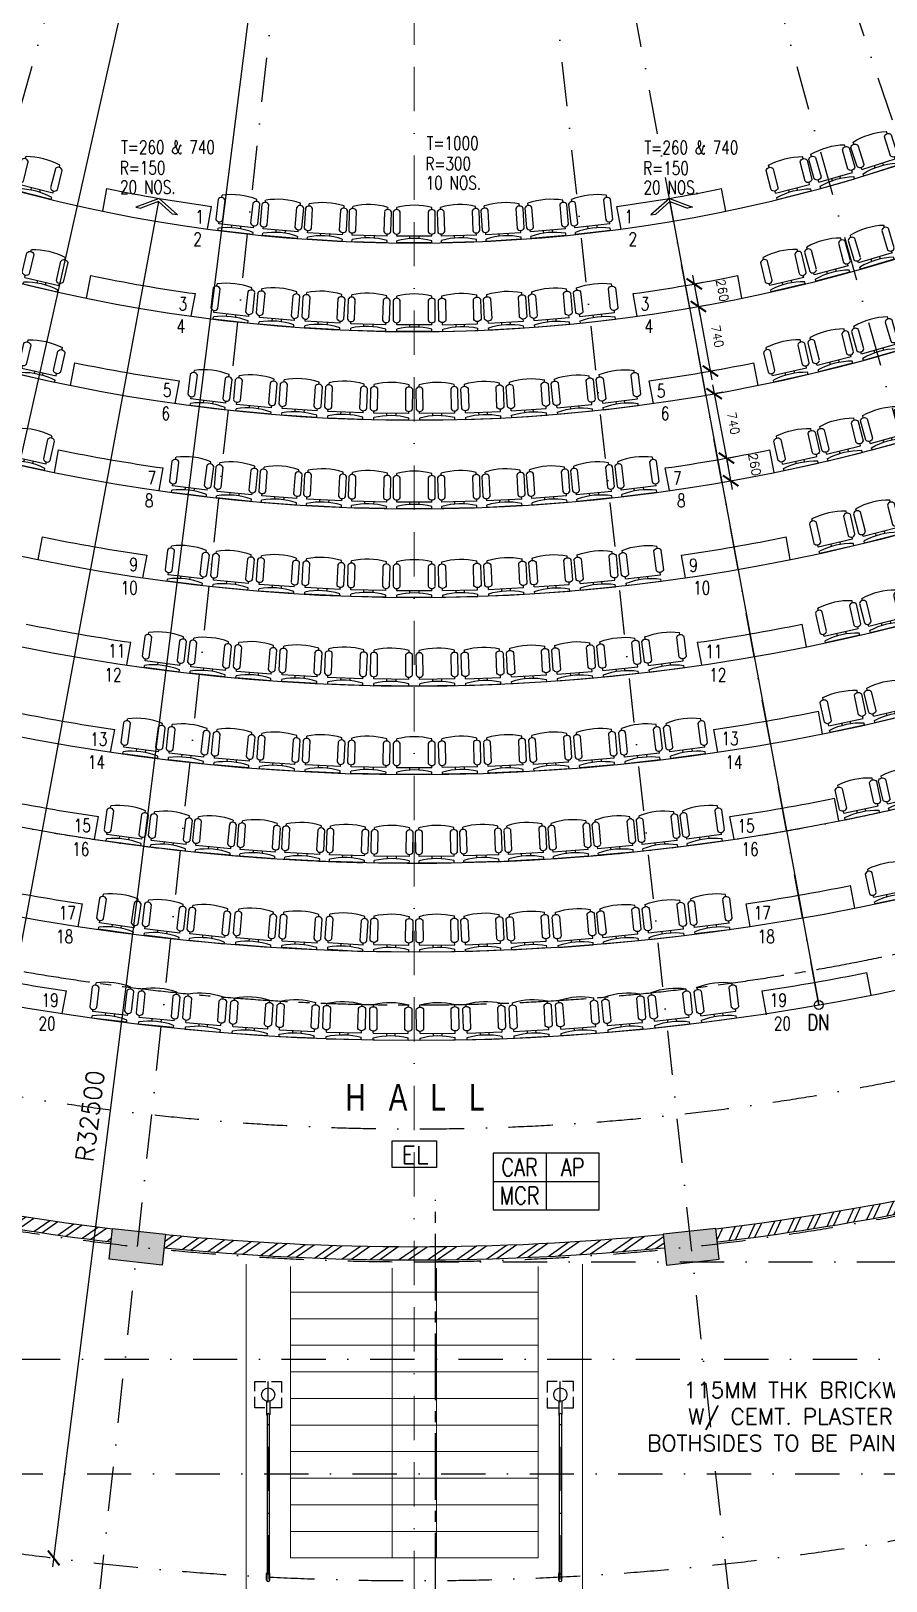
# Model space of a CAD drawing. Extents: x 2879167 to 2959690, y -882003 to -585933.
# Drawn here: x 2909901 to 2919560, y -692910 to -675413 of the extents above; entities that cross this region are included whole.
import ezdxf
from ezdxf.enums import TextEntityAlignment as Align

# ---------------------------------------------------------------- set-up
doc = ezdxf.new("R2010")
doc.units = 0
doc.header["$LTSCALE"] = 1000
doc.header["$MEASUREMENT"] = 0
doc.header["$PDMODE"] = 66
for name, pattern in [('BORDER', [1.75, 0.5, -0.25, 0.5, -0.25, 0, -0.25]), ('CENTER2', [1.125, 0.75, -0.125, 0.125, -0.125]), ('DASHDOT', [1, 0.5, -0.25, 0, -0.25]), ('HIDDEN2', [0.1875, 0.125, -0.0625])]:
    doc.linetypes.add(name, pattern=pattern)
doc.layers.get('0').update_dxf_attribs({"linetype": 'CONTINUOUS'})
doc.layers.get('DEFPOINTS').update_dxf_attribs({"linetype": 'CONTINUOUS'})
for name, color, linetype in [('-EL & K', 10, 'CONTINUOUS'), ('COL', 3, 'CONTINUOUS'), ('DIM', 5, 'CONTINUOUS'), ('Finishes', 1, 'CONTINUOUS'), ('GRID', 6, 'DASHDOT'), ('H', 6, 'CONTINUOUS'), ('seat_below_cen', 8, 'CONTINUOUS'), ('SECTIONLINE', 4, 'CONTINUOUS'), ('SPEC', 7, 'CONTINUOUS'), ('step', 7, 'CONTINUOUS'), ('TEXT', 7, 'CONTINUOUS'), ('WALL', 2, 'CONTINUOUS')]:
    doc.layers.add(name, color=color, linetype=linetype)
doc.layers.add('glass clad', color=150, linetype='CONTINUOUS', lineweight=15)
doc.styles.add('ROMANS', font='romans.shx')
doc.styles.add('ROMS', font='ROMANS.SHX', dxfattribs={"height": 300})
doc.styles.get("Standard").update_dxf_attribs({"font": 'Helv.shx'})
doc.dimstyles.get("Standard").update_dxf_attribs({"dimscale": 5, "dimtxt": 1, "dimasz": 2, "dimexe": 1, "dimexo": 1, "dimgap": 1, "dimtad": 0, "dimtih": 1, "dimtoh": 1, "dimdec": 4, "dimzin": 0, "dimdsep": 46, "dimtxsty": 'ROMANS', "dimcen": 1, "dimadec": 0, "dimazin": 0, "dimtfac": 1, "dimtdec": 4, "dimtofl": 0, "dimtmove": 0, "dimatfit": 3, "dimfxl": 0, "dimtolj": 1, "dimtzin": 0, "dimarcsym": 0})
doc.dimstyles.new('STANDARD$0', dxfattribs={"dimscale": 0, "dimtxt": 8, "dimasz": 6, "dimexe": 1, "dimexo": 1, "dimgap": 3, "dimtad": 1, "dimdec": 0, "dimlfac": -1, "dimrnd": 1, "dimzin": 0, "dimdsep": 46, "dimtxsty": 'Standard', "dimcen": 0, "dimclrd": 5, "dimclre": 250, "dimadec": 0, "dimazin": 0, "dimtfac": 1, "dimtdec": 4, "dimtofl": 0, "dimtmove": 0, "dimatfit": 3, "dimfxl": 0, "dimtolj": 1, "dimtzin": 0, "dimarcsym": 0})

# ---------------------------------------------------------------- blocks, each defined once
blk = doc.blocks.new('sbc')
at = {"layer": 'seat_below_cen'}
for p, q in [((-238, 350), (-238, 125)), ((-198, 375), (-198, 400)), ((-158, 125), (-158, 350)), ((158, 350), (158, 125)), ((198, 375), (198, 400)), ((238, 125), (238, 350)), ((-198, 75), (-198, 100)), ((198, 75), (-198, 75)), ((-198, 0), (-198, 25)), ((198, 0), (-198, 0)), ((-50, 49), (-50, 75)), ((50, 75), (50, 48)), ((198, 75), (198, 100)), ((198, 0), (198, 25))]:
    blk.add_line(p, q, dxfattribs=at)
for centre, radius, start, end in [((-198, 331), 44.5, 25.9892, 154.0108), ((0, -368), 793, 75.5714, 104.4286), ((198, 331), 44.5, 25.9892, 154.0108), ((-198, 144), 44.5, 205.9892, 334.0108), ((0, -743), 793, 75.5714, 104.4286), ((198, 144), 44.5, 205.9892, 334.0108)]:
    blk.add_arc(centre, radius, start, end, dxfattribs=at)
blk = doc.blocks.new('_ARCHTICK')
at = {"color": 0, "linetype": 'ByBlock', "const_width": 0.15}
blk.add_lwpolyline([(-0.5, -0.5), (0.5, 0.5)], dxfattribs=at)
blk = doc.blocks.new('*D121')
at = {"layer": 'DEFPOINTS', "color": 0}
for p in [(2914231, -660406), (2914231, -660406), (2913813, -662692), (2898231, -686958), (2931005, -688243)]:
    blk.add_point(p, dxfattribs=at)
at = {"layer": 'DIM'}
blk.add_arc((2914231, -660406), 2323, 238.927, 301.073, dxfattribs=at)
at = {"layer": 'DIM', "xscale": 200, "yscale": 200, "zscale": 200}
for p, rotation in [((2913032, -662396), 148.9270490380316), ((2915430, -662396), 31.07295098388144)]:
    blk.add_blockref('_ARCHTICK', p, dxfattribs=dict(at, rotation=rotation))
at = {"layer": 'DIM', "color": 7, "insert": (2914231, -662510), "char_height": 200, "attachment_point": 5, "rotation": 0, "style": 'ROMANS'}
blk.add_mtext('\\A1;62°8\'45"', dxfattribs=at)
blk = doc.blocks.new('*D122')
at = {"layer": 'DEFPOINTS', "color": 0}
for p in [(2914233, -660406), (2914233, -660406), (2913815, -662692), (2930297, -687065), (2897459, -688243)]:
    blk.add_point(p, dxfattribs=at)
at = {"layer": 'DIM'}
blk.add_arc((2914233, -660406), 2323, 238.927, 301.0727, dxfattribs=at)
at = {"layer": 'DIM', "xscale": 200, "yscale": 200, "zscale": 200}
for p, rotation in [((2913034, -662396), 148.9270495927155), ((2915432, -662396), 31.07272813242464)]:
    blk.add_blockref('_ARCHTICK', p, dxfattribs=dict(at, rotation=rotation))
at = {"layer": 'DIM', "color": 7, "insert": (2914233, -662510), "char_height": 200, "attachment_point": 5, "rotation": 359.9999, "style": 'ROMANS'}
blk.add_mtext('\\A1;62°8\'44"', dxfattribs=at)
blk = doc.blocks.new('*D81')
at = {"layer": 'DEFPOINTS', "color": 0}
for p in [(2914231, -660406), (2914231, -660406), (2910578, -693955), (2917884, -693955), (2912983, -694914)]:
    blk.add_point(p, dxfattribs=at)
at = {"layer": 'DIM'}
for p, q in [((2910567, -694054), (2910482, -694833)), ((2917895, -694054), (2917980, -694833))]:
    blk.add_line(p, q, dxfattribs=at)
blk.add_arc((2914231, -660406), 34530, 263.7854, 276.2146, dxfattribs=at)
at = {"layer": 'DIM', "xscale": 200, "yscale": 200, "zscale": 200}
for p, rotation in [((2910493, -694733), 173.7854098226173), ((2917969, -694733), 6.214590176150291)]:
    blk.add_blockref('_ARCHTICK', p, dxfattribs=dict(at, rotation=rotation))
at = {"layer": 'DIM', "color": 7, "insert": (2914231, -694717), "char_height": 200, "attachment_point": 5, "style": 'ROMANS'}
blk.add_mtext('\\A1;12°25\'45"', dxfattribs=at)
blk = doc.blocks.new('*D82')
at = {"layer": 'DEFPOINTS', "color": 0}
for p in [(2914231, -660406), (2914231, -660406), (2924967, -692226), (2917884, -693955), (2920442, -694390)]:
    blk.add_point(p, dxfattribs=at)
at = {"layer": 'DIM'}
for p, q in [((2924999, -692321), (2925307, -693235)), ((2917895, -694054), (2917982, -694849))]:
    blk.add_line(p, q, dxfattribs=at)
blk.add_arc((2914231, -660406), 34546, 276.2146, 288.6438, dxfattribs=at)
at = {"layer": 'DIM', "xscale": 200, "yscale": 200, "zscale": 200}
for p, rotation in [((2925275, -693140), 18.64377093083684), ((2917971, -694750), 186.2145905017475)]:
    blk.add_blockref('_ARCHTICK', p, dxfattribs=dict(at, rotation=rotation))
at = {"layer": 'DIM', "color": 7, "insert": (2921619, -693929), "char_height": 200, "attachment_point": 5, "rotation": 12.4292, "style": 'ROMANS'}
blk.add_mtext('\\A1;12°25\'45"', dxfattribs=at)
blk = doc.blocks.new('*D83')
at = {"layer": 'DEFPOINTS', "color": 0}
for p in [(2914231, -660406), (2914231, -660406), (2931679, -689361), (2924967, -692226), (2927605, -692243)]:
    blk.add_point(p, dxfattribs=at)
at = {"layer": 'DIM'}
for p, q in [((2931730, -689446), (2932106, -690069)), ((2924999, -692321), (2925302, -693221))]:
    blk.add_line(p, q, dxfattribs=at)
blk.add_arc((2914231, -660406), 34532, 288.6438, 301.073, dxfattribs=at)
at = {"layer": 'DIM', "xscale": 200, "yscale": 200, "zscale": 200}
for p, rotation in [((2932054, -689984), 31.07295125744006), ((2925270, -693126), 198.6437709308356)]:
    blk.add_blockref('_ARCHTICK', p, dxfattribs=dict(at, rotation=rotation))
at = {"layer": 'DIM', "color": 7, "insert": (2928655, -691540), "char_height": 200, "attachment_point": 5, "rotation": 24.8584, "style": 'ROMANS'}
blk.add_mtext('\\A1;12°25\'45"', dxfattribs=at)
blk = doc.blocks.new('*D84')
at = {"layer": 'DEFPOINTS', "color": 0}
for p in [(2914231, -660406), (2914231, -660406), (2903496, -692226), (2905581, -693852), (2910578, -693955)]:
    blk.add_point(p, dxfattribs=at)
at = {"layer": 'DIM'}
for p, q in [((2903464, -692321), (2903155, -693235)), ((2910567, -694054), (2910481, -694849))]:
    blk.add_line(p, q, dxfattribs=at)
blk.add_arc((2914231, -660406), 34546, 251.3562, 263.7854, dxfattribs=at)
at = {"layer": 'DIM', "xscale": 200, "yscale": 200, "zscale": 200}
for p, rotation in [((2903187, -693140), 161.3562291409188), ((2910491, -694750), 353.7854095700074)]:
    blk.add_blockref('_ARCHTICK', p, dxfattribs=dict(at, rotation=rotation))
at = {"layer": 'DIM', "color": 7, "insert": (2906843, -693929), "char_height": 200, "attachment_point": 5, "rotation": 347.5708, "style": 'ROMANS'}
blk.add_mtext('\\A1;12°25\'45"', dxfattribs=at)
blk = doc.blocks.new('*D85')
at = {"layer": 'DEFPOINTS', "color": 0}
for p in [(2914231, -660406), (2914231, -660406), (2896783, -689361), (2898592, -691194), (2903496, -692226)]:
    blk.add_point(p, dxfattribs=at)
at = {"layer": 'DIM'}
for p, q in [((2896732, -689446), (2896356, -690069)), ((2903464, -692321), (2903160, -693221))]:
    blk.add_line(p, q, dxfattribs=at)
blk.add_arc((2914231, -660406), 34532, 238.927, 251.3562, dxfattribs=at)
at = {"layer": 'DIM', "xscale": 200, "yscale": 200, "zscale": 200}
for p, rotation in [((2896408, -689984), 148.927048814315), ((2903192, -693126), 341.3562291409187)]:
    blk.add_blockref('_ARCHTICK', p, dxfattribs=dict(at, rotation=rotation))
at = {"layer": 'DIM', "color": 7, "insert": (2899807, -691540), "char_height": 200, "attachment_point": 5, "rotation": 335.1416, "style": 'ROMANS'}
blk.add_mtext('\\A1;12°25\'45"', dxfattribs=at)
blk = doc.blocks.new('*D123')
at = {"layer": 'DEFPOINTS', "color": 0}
for p in [(2914231, -660406), (2914231, -660406), (2925948, -692653), (2927659, -692634), (2925388, -693475)]:
    blk.add_point(p, dxfattribs=at)
at = {"layer": 'DIM'}
blk.add_arc((2914231, -660406), 34310, 288.6438, 292.6199, dxfattribs=at)
at = {"layer": 'DIM', "xscale": 200, "yscale": 200, "zscale": 200}
for p, rotation in [((2927427, -692077), 22.61986495981887), ((2925199, -692916), 198.643770618976)]:
    blk.add_blockref('_ARCHTICK', p, dxfattribs=dict(at, rotation=rotation))
at = {"layer": 'DIM', "color": 7, "insert": (2926243, -692311), "char_height": 200, "attachment_point": 5, "rotation": 20.6318, "style": 'ROMANS'}
blk.add_mtext('\\A1;3°58\'34"', dxfattribs=at)
blk = doc.blocks.new('*D124')
at = {"layer": 'DEFPOINTS', "color": 0}
for p in [(2914231, -660406), (2914231, -660406), (2901771, -692374), (2900803, -692634), (2903074, -693475)]:
    blk.add_point(p, dxfattribs=at)
at = {"layer": 'DIM'}
blk.add_arc((2914231, -660406), 34310, 247.3801, 251.3562, dxfattribs=at)
at = {"layer": 'DIM', "xscale": 200, "yscale": 200, "zscale": 200}
for p, rotation in [((2901035, -692077), 157.3801448760723), ((2903263, -692916), 341.3562392169153)]:
    blk.add_blockref('_ARCHTICK', p, dxfattribs=dict(at, rotation=rotation))
at = {"layer": 'DIM', "color": 7, "insert": (2902219, -692311), "char_height": 200, "attachment_point": 5, "rotation": 339.3682, "style": 'ROMANS'}
blk.add_mtext('\\A1;3°58\'34"', dxfattribs=at)
blk = doc.blocks.new('*D125')
at = {"layer": 'DEFPOINTS', "color": 0}
for p in [(2914231, -660406), (2914231, -660406), (2903828, -693101), (2903070, -693487), (2904805, -694023)]:
    blk.add_point(p, dxfattribs=at)
at = {"layer": 'DIM'}
blk.add_arc((2914231, -660406), 34310, 251.3562, 254.3361, dxfattribs=at)
at = {"layer": 'DIM', "xscale": 200, "yscale": 200, "zscale": 200}
for p, rotation in [((2903263, -692916), 161.3562293810233), ((2904968, -693442), 344.3361454312285)]:
    blk.add_blockref('_ARCHTICK', p, dxfattribs=dict(at, rotation=rotation))
at = {"layer": 'DIM', "color": 7, "insert": (2904176, -692981), "char_height": 200, "attachment_point": 5, "rotation": 342.8462, "style": 'ROMANS'}
blk.add_mtext('\\A1;2°58\'48"', dxfattribs=at)
blk = doc.blocks.new('*D126')
at = {"layer": 'DEFPOINTS', "color": 0}
for p in [(2914231, -660406), (2914231, -660406), (2924066, -693276), (2925392, -693487), (2923657, -694023)]:
    blk.add_point(p, dxfattribs=at)
at = {"layer": 'DIM'}
blk.add_arc((2914231, -660406), 34310, 285.6639, 288.6438, dxfattribs=at)
at = {"layer": 'DIM', "xscale": 200, "yscale": 200, "zscale": 200}
for p, rotation in [((2925199, -692916), 18.6437742158878), ((2923494, -693442), 195.6638581656818)]:
    blk.add_blockref('_ARCHTICK', p, dxfattribs=dict(at, rotation=rotation))
at = {"layer": 'DIM', "color": 7, "insert": (2924286, -692981), "char_height": 200, "attachment_point": 5, "rotation": 17.1538, "style": 'ROMANS'}
blk.add_mtext('\\A1;2°58\'48"', dxfattribs=at)
blk = doc.blocks.new('*D127')
at = {"layer": 'DEFPOINTS', "color": 0}
for p in [(2914231, -660406), (2910158, -692650)]:
    blk.add_point(p, dxfattribs=at)
at = {"layer": 'DIM', "color": 0}
blk.add_line((2914244, -660307), (2910145, -692749), dxfattribs=at)
at = {"layer": 'DIM', "color": 0, "xscale": 150, "yscale": 150, "zscale": 150, "rotation": 262.7998293711706}
blk.add_blockref('_ARCHTICK', (2910158, -692650), dxfattribs=at)
at = {"layer": 'DIM', "color": 7, "insert": (2910568, -687661), "char_height": 200, "attachment_point": 5, "rotation": 82.7998, "style": 'ROMANS'}
blk.add_mtext('\\A1;R32500', dxfattribs=at)
blk = doc.blocks.new('*D131')
at = {"layer": 'DEFPOINTS', "color": 0, "ltscale": 0.1}
for p in [(2914231, -660406), (2907904, -688605)]:
    blk.add_point(p, dxfattribs=at)
at = {"layer": 'DIM', "ltscale": 0.1}
blk.add_line((2914253, -660309), (2907882, -688703), dxfattribs=at)
at = {"layer": 'DIM', "ltscale": 0.1, "xscale": 200, "yscale": 200, "zscale": 200, "rotation": 257.3540251472509}
blk.add_blockref('_ARCHTICK', (2907904, -688605), dxfattribs=at)
at = {"layer": 'DIM', "color": 7, "ltscale": 0.1, "insert": (2907876, -687240), "char_height": 200, "attachment_point": 5, "rotation": 77.354, "style": 'ROMANS'}
blk.add_mtext('\\A1;R28900', dxfattribs=at)
blk = doc.blocks.new('*D183')
at = {"layer": 'DEFPOINTS', "color": 0}
for p in [(2917296, -678286), (2917441, -678523), (2917343, -678541)]:
    blk.add_point(p, dxfattribs=at)
at = {"layer": 'DIM', "color": 0}
for p, q in [((2917376, -678169), (2917459, -678622)), ((2917394, -678268), (2917492, -678249)), ((2917441, -678523), (2917540, -678505))]:
    blk.add_line(p, q, dxfattribs=at)
at = {"layer": 'DIM', "color": 0, "xscale": 150, "yscale": 150, "zscale": 150}
for p, rotation in [((2917394, -678268), 100.4999999998359), ((2917441, -678523), 280.4999999998359)]:
    blk.add_blockref('_ARCHTICK', p, dxfattribs=dict(at, rotation=rotation))
at = {"layer": 'DIM', "color": 7, "insert": (2917713, -678341), "char_height": 100, "attachment_point": 5, "rotation": 280.5, "style": 'ROMANS'}
blk.add_mtext('\\A1;260', dxfattribs=at)
blk = doc.blocks.new('*D184')
at = {"layer": 'DEFPOINTS', "color": 0}
for p in [(2917343, -678541), (2917478, -679269), (2917576, -679251)]:
    blk.add_point(p, dxfattribs=at)
at = {"layer": 'DIM', "color": 0}
for p, q in [((2917423, -678425), (2917594, -679349)), ((2917441, -678523), (2917540, -678505)), ((2917576, -679251), (2917674, -679233))]:
    blk.add_line(p, q, dxfattribs=at)
at = {"layer": 'DIM', "color": 0, "xscale": 150, "yscale": 150, "zscale": 150}
for p, rotation in [((2917441, -678523), 100.490667142346), ((2917576, -679251), 280.4906671423461)]:
    blk.add_blockref('_ARCHTICK', p, dxfattribs=dict(at, rotation=rotation))
at = {"layer": 'DIM', "color": 7, "insert": (2917656, -678860), "char_height": 100, "attachment_point": 5, "rotation": 280.4907, "style": 'ROMANS'}
blk.add_mtext('\\A1;740', dxfattribs=at)
blk = doc.blocks.new('*D185')
at = {"layer": 'DEFPOINTS', "color": 0}
for p in [(2917521, -679526), (2917660, -680252), (2917758, -680234)]:
    blk.add_point(p, dxfattribs=at)
at = {"layer": 'DIM', "color": 0}
for p, q in [((2917601, -679409), (2917777, -680332)), ((2917619, -679507), (2917718, -679488)), ((2917758, -680234), (2917856, -680215))]:
    blk.add_line(p, q, dxfattribs=at)
at = {"layer": 'DIM', "color": 0, "xscale": 150, "yscale": 150, "zscale": 150}
for p, rotation in [((2917619, -679507), 100.8119811411636), ((2917758, -680234), 280.8119811411636)]:
    blk.add_blockref('_ARCHTICK', p, dxfattribs=dict(at, rotation=rotation))
at = {"layer": 'DIM', "color": 7, "insert": (2917836, -679842), "char_height": 100, "attachment_point": 5, "rotation": 280.812, "style": 'ROMANS'}
blk.add_mtext('\\A1;740', dxfattribs=at)
blk = doc.blocks.new('*D186')
at = {"layer": 'DEFPOINTS', "color": 0}
for p in [(2917660, -680252), (2917707, -680508), (2917806, -680490)]:
    blk.add_point(p, dxfattribs=at)
at = {"layer": 'DIM', "color": 0}
for p, q in [((2917740, -680136), (2917824, -680588)), ((2917758, -680234), (2917857, -680216)), ((2917806, -680490), (2917904, -680472))]:
    blk.add_line(p, q, dxfattribs=at)
at = {"layer": 'DIM', "color": 0, "xscale": 150, "yscale": 150, "zscale": 150}
for p, rotation in [((2917758, -680234), 100.4999999999443), ((2917806, -680490), 280.4999999999443)]:
    blk.add_blockref('_ARCHTICK', p, dxfattribs=dict(at, rotation=rotation))
at = {"layer": 'DIM', "color": 7, "insert": (2918077, -680307), "char_height": 100, "attachment_point": 5, "rotation": 280.5, "style": 'ROMANS'}
blk.add_mtext('\\A1;260', dxfattribs=at)

msp = doc.modelspace()

# ---------------------------------------------------------------- hatches: boundary and pattern name
at = {"layer": 'H', "ltscale": 0.1}
h = msp.add_hatch(dxfattribs=at)
h.set_pattern_fill('ANSI32', color=256, scale=500, angle=170, style=0)
h.paths.add_polyline_path([(2905331.3, -687723.3), (2905283.4, -687865.4, 0.0097564), (2906361.5, -688193.6), (2906356.1, -688212.9, 0.0006487), (2906428.3, -688233.2), (2906474.2, -688069.5, -0.0103922)])
h.paths.add_polyline_path([(2904592.8, -687471.5, -0.0012179), (2904461, -687424.2), (2904404.2, -687563.2, 0.0017341), (2904592.8, -687630.7)])
h.paths.add_polyline_path([(2904592.8, -687471.5), (2904592.8, -687630.7, 0.0011203), (2904714.9, -687673.6), (2904762.8, -687531.5, -0.001569)])
h.paths.add_polyline_path([(2906106.7, -689103.5), (2906178.6, -689123.7), (2906428.3, -688233.2, -0.0006487), (2906356.1, -688212.9)])
h.paths.add_polyline_path([(2906474.2, -688069.5), (2906428.3, -688233.2, 0.0006488), (2906500.5, -688253.3), (2906505.9, -688234.1, 0.0380023), (2910806.7, -689082.7), (2910822.9, -688933.6, -0.0386389)])
h.paths.add_polyline_path([(2906500.5, -688253.3, -0.0006488), (2906428.3, -688233.2), (2906178.6, -689123.7), (2906251.1, -689144)])
h.paths.add_polyline_path([(2905868.1, -690231), (2905796.2, -690210.8), (2905741.3, -690406.5), (2905818.9, -690406.5)])
h.paths.add_polyline_path([(2905940.6, -690251.3), (2905868.1, -690231), (2905818.9, -690406.5), (2905897.1, -690406.5)])
h.paths.add_polyline_path([(2905897.1, -690406.5), (2905818.9, -690406.5), (2905762.4, -690608), (2905834.8, -690628.3)])
h.paths.add_polyline_path([(2905690.4, -690587.8), (2905762.4, -690608), (2905818.9, -690406.5), (2905741.3, -690406.5)])
h.paths.add_polyline_path([(2905681.4, -690896.9), (2905609.3, -690876.7), (2905431.4, -691510.5), (2905503.6, -691530.8)])
h.paths.add_polyline_path([(2905753.7, -690917.2), (2905681.4, -690896.9), (2905503.6, -691530.8), (2905575.8, -691551.2)])
h = msp.add_hatch(dxfattribs=at)
h.set_pattern_fill('ANSI32', color=256, scale=500, angle=200, style=0)
h.paths.add_polyline_path([(2917639.2, -688933.6), (2917655.5, -689082.7, 0.0380022), (2921956.2, -688234.1), (2921961.6, -688253.3, 0.0006488), (2922033.9, -688233.2), (2921988, -688069.5, -0.0386388)])
h.paths.add_polyline_path([(2921988, -688069.5), (2922033.9, -688233.2, 0.0006487), (2922106.1, -688212.9), (2922100.7, -688193.6, 0.0097564), (2923178.8, -687865.4), (2923130.8, -687723.3, -0.0103922)])
h.paths.add_polyline_path([(2922106.1, -688212.9, -0.0006487), (2922033.9, -688233.2), (2922283.6, -689123.7), (2922355.5, -689103.5)])
h.paths.add_polyline_path([(2922211.1, -689144), (2922283.6, -689123.7), (2922033.9, -688233.2, -0.0006488), (2921961.6, -688253.3)])
h.paths.add_polyline_path([(2922780.8, -690896.9), (2922708.4, -690917.2), (2922886.4, -691551.2), (2922958.6, -691530.8)])
h.paths.add_polyline_path([(2922958.6, -691530.8), (2923030.7, -691510.5), (2922852.9, -690876.7), (2922780.8, -690896.9)])
h.paths.add_polyline_path([(2922594.1, -690231), (2922521.6, -690251.3), (2922565.1, -690406.5), (2922643.3, -690406.5)])
h.paths.add_polyline_path([(2922699.8, -690608), (2922771.8, -690587.8), (2922720.9, -690406.5), (2922643.3, -690406.5)])
h.paths.add_polyline_path([(2922666, -690210.8), (2922594.1, -690231), (2922643.3, -690406.5), (2922720.9, -690406.5)])
h.paths.add_polyline_path([(2922643.3, -690406.5), (2922565.1, -690406.5), (2922627.4, -690628.3), (2922699.8, -690608)])
h = msp.add_hatch(dxfattribs=at)
h.set_pattern_fill('AR-CONC', color=256, scale=35, style=0)
h.set_pattern_definition([(50, (488140.78, 188080.5), (251.041064, -21.963247), [26.25, -288.75]), (355, (488140.78, 188080.5), (-48.562967, 263.267247), [21, -231]), (100.4514, (488161.7, 188078.66), (202.478284, 241.30384), [22.309067, -245.39974]), (46.1842, (488140.78, 188150.5), (373.534367, -57.931655), [39.375, -433.125]), (96.6356, (488171.9, 188145.66), (327.131947, 340.941255), [33.4636, -368.09955]), (351.1842, (488140.78, 188150.5), (327.13168, 340.94151), [31.5, -346.5]), (21, (488175.78, 188133), (208.917468, -140.916612), [26.25, -288.75]), (326, (488175.78, 188133), (85.160366, 253.802516), [21, -231]), (71.4514, (488193.19, 188121.25), (294.07792, 112.885674), [22.309067, -245.39974]), (37.5, (488140.78, 188080.49), (4.2559494, 116.5128488), [0, -228.2, 0, -234.5, 0, -231.875]), (7.5, (488140.78, 188080.49), (92.074338, 138.044099), [0, -133.7, 0, -222.95, 0, -88.375]), (327.5, (488062.73, 188080.49), (186.8378527, -7.894205), [0, -87.5, 0, -273, 0, -362.25]), (317.5, (488027.73, 188080.5), (204.115159, 35.036744), [0, -113.75, 0, -181.3, 0, -257.25])])
h.paths.add_polyline_path([(2917042.4, -688995.1), (2917080.3, -689343.1), (2917676.8, -689278.1), (2917638.9, -688930.2)])
h.paths.add_polyline_path([(2911381.9, -689343.1), (2911419.8, -688995.1), (2910823.3, -688930.2), (2910785.4, -689278.1)])
h = msp.add_hatch(dxfattribs=at)
h.set_pattern_fill('ANSI32', color=256, scale=500, angle=170, style=0)
h.paths.add_polyline_path([(2914231.1, -689286.5), (2914231.1, -689136.5, -0.0245106), (2911419.4, -688998.6), (2911403.2, -689147.7, 0.0245242)])
h.paths.add_polyline_path([(2914231.1, -689136.5), (2914231.1, -689286.5, 0.0245242), (2917059, -689147.7), (2917042.8, -688998.6, -0.0245106)])

# ---------------------------------------------------------------- linework, layer by layer
at = {"layer": '-EL & K', "color": 10}
msp.add_lwpolyline([(2913981.1, -687943), (2914481.1, -687943), (2914481.1, -688243), (2913981.1, -688243)], close=True, dxfattribs=at)
at = {"color": 1}
for p, q in [((2912563.6, -690879.4), (2912563.6, -691031.5)), ((2912598.6, -690879.4), (2912598.6, -691031.5)), ((2915863.6, -690879.4), (2915863.6, -691031.5)), ((2915898.6, -690879.4), (2915898.6, -691031.5)), ((2912568.6, -691031.5), (2912568.6, -692824.6)), ((2912593.6, -691031.5), (2912593.6, -692824.6)), ((2915868.6, -691031.5), (2915868.6, -692824.6)), ((2915893.6, -691031.5), (2915893.6, -692824.6)), ((2912563.6, -692899.6), (2912563.6, -692824.6)), ((2912598.6, -692899.6), (2912598.6, -692824.6)), ((2915863.6, -692899.6), (2915863.6, -692824.6)), ((2915898.6, -692899.6), (2915898.6, -692824.6))]:
    msp.add_line(p, q, dxfattribs=at)
at = {"ltscale": 2}
for radius, start, end in [(17400, 239.21495, 300.78505), (18400, 239.16059, 300.68371), (19400, 239.14855, 300.85145), (17140, 258.31361, 262.32622), (17140, 277.67378, 281.68639), (20400, 239.1377, 300.8623), (18140, 258.37902, 262.1703), (18140, 277.8297, 281.62098), (21400, 239.12785, 300.87215), (19140, 258.4376, 262.03069), (19140, 277.96931, 281.5624), (22400, 239.11889, 300.88111), (20140, 258.49035, 261.90496), (20140, 278.09504, 281.50965), (23400, 239.11069, 300.88931), (21140, 258.53812, 261.79114), (21140, 278.20886, 281.46188), (24400, 239.29073, 300.70927), (25400, 239.09623, 300.88931), (22140, 258.58157, 261.6876), (22140, 278.3124, 281.41843), (26400, 239.08982, 300.88931), (23140, 258.62126, 261.59302), (23140, 278.40698, 281.37874), (24140, 258.65767, 261.50628), (24140, 278.49372, 281.34233), (25140, 258.69117, 261.42645), (25140, 278.57355, 281.30883), (26140, 258.72212, 261.35272), (26140, 278.64728, 281.27788)]:
    msp.add_arc((2914231.1, -660406.5), radius, start, end, dxfattribs=at)
at = {"color": 1}
for centre, radius, start, end in [((2912581.1, -691031.5), 17.5, 180, 224.41534), ((2912581.1, -691031.5), 12.5, 0, 180), ((2912581.1, -691031.5), 17.5, 315.58466, 0), ((2915881.1, -691031.5), 17.5, 180, 224.41534), ((2915881.1, -691031.5), 12.5, 0, 180), ((2915881.1, -691031.5), 17.5, 315.58466, 0), ((2912581.1, -692824.6), 17.5, 135.58466, 180), ((2912581.1, -692824.6), 12.5, 180, 0), ((2912581.1, -692824.6), 17.5, 0, 44.41534), ((2915881.1, -692824.6), 17.5, 135.58466, 180), ((2915881.1, -692824.6), 12.5, 180, 0), ((2915881.1, -692824.6), 17.5, 0, 44.41534), ((2912581.1, -692899.6), 17.5, 180, 0), ((2915881.1, -692899.6), 17.5, 180, 0)]:
    msp.add_arc(centre, radius, start, end, dxfattribs=at)
at = {"layer": 'COL', "color": 3, "ltscale": 2}
for points in [[(2910785.4, -689278.1), (2910823.3, -688930.2), (2911419.8, -688995.1), (2911381.9, -689343.1)], [(2917676.8, -689278.1), (2917638.9, -688930.2), (2917042.4, -688995.1), (2917080.3, -689343.1)]]:
    msp.add_lwpolyline(points, close=True, dxfattribs=at)
at = {"layer": 'COL', "color": 8, "linetype": 'HIDDEN2'}
for points in [[(2912431.1, -690656.5), (2912731.1, -690656.5), (2912731.1, -690956.5), (2912431.1, -690956.5)], [(2916031.1, -690656.5), (2915731.1, -690656.5), (2915731.1, -690956.5), (2916031.1, -690956.5)]]:
    msp.add_lwpolyline(points, close=True, dxfattribs=at)
at = {"layer": 'COL', "color": 2, "ltscale": 0.1}
for centre in [(2912581.1, -690806.5), (2915881.1, -690806.5)]:
    msp.add_circle(centre, 75, dxfattribs=at)
at = {"layer": 'Finishes'}
for p, q in [((2915721.1, -688079.1), (2915721.1, -688719.1)), ((2915121, -688399.5), (2916321.3, -688399.5))]:
    msp.add_line(p, q, dxfattribs=at)
msp.add_lwpolyline([(2915121, -688719.1), (2916321.3, -688719.1), (2916321.3, -688079.1), (2915121, -688079.1)], close=True, dxfattribs=at)
at = {"layer": 'glass clad', "color": 8}
for p, q in [((2912331.1, -693456.5), (2912331.1, -689334.5)), ((2912831.1, -692649.6), (2912831.1, -689358.6)), ((2913981.1, -692649.6), (2913981.1, -689380.4)), ((2914481.1, -692649.6), (2914481.1, -689380.4)), ((2915631.1, -692649.6), (2915631.1, -689358.6)), ((2916131.1, -693456.5), (2916131.1, -689334.5)), ((2915631.1, -689649.6), (2912831.1, -689649.6)), ((2915631.1, -689949.6), (2912831.1, -689949.6)), ((2915631.1, -690249.6), (2912831.1, -690249.6)), ((2915631.1, -690549.6), (2912831.1, -690549.6)), ((2915631.1, -690849.6), (2912831.1, -690849.6)), ((2915631.1, -691149.6), (2912831.1, -691149.6)), ((2915631.1, -691449.6), (2912831.1, -691449.6)), ((2915631.1, -691749.6), (2912831.1, -691749.6)), ((2915631.1, -692049.6), (2912831.1, -692049.6)), ((2915631.1, -692349.6), (2912831.1, -692349.6)), ((2915631.1, -692649.6), (2912831.1, -692649.6))]:
    msp.add_line(p, q, dxfattribs=at)
at = {"layer": 'GRID', "color": 5}
msp.add_line((2918800.9, -686408), (2913900.6, -659968.4), dxfattribs=at)
at = {"layer": 'GRID'}
for p, q in [((2914231.1, -660406.5), (2904804.8, -694022.9)), ((2910453.1, -695101.4), (2914231.1, -660406.5)), ((2925388, -693475.1), (2914231.1, -660406.5)), ((2914231.1, -660406.5), (2923660.9, -694035.5)), ((2918014.5, -695151.1), (2914236.5, -660456.2)), ((2914231.1, -689306.5), (2938704.7, -689306.5)), ((2901731.1, -690406.5), (2938704.7, -690406.5)), ((2912581.1, -698894.7), (2912581.1, -690656.5)), ((2915881.1, -698894.7), (2915881.1, -690656.5)), ((2905534.3, -691699.5), (2938704.7, -691699.5))]:
    msp.add_line(p, q, dxfattribs=at)
at = {"layer": 'GRID', "color": 42, "linetype": 'BORDER', "lineweight": 9}
msp.add_line((2914231.1, -700820.7), (2914231.1, -660406.5), dxfattribs=at)
at = {"layer": 'GRID'}
for radius, start, end in [(24400, 234.58389, 305.65132), (27400, 234.58389, 305.04123), (28900, 234.80971, 305.04123), (32500, 235.39893, 305.04123)]:
    msp.add_arc((2914231.1, -660406.5), radius, start, end, dxfattribs=at)
at = {"layer": 'SECTIONLINE', "color": 4, "linetype": 'CENTER2'}
msp.add_line((2914471.1, -695367.4), (2914471.1, -688608.5), dxfattribs=at)
at = {"layer": 'SECTIONLINE', "color": 5, "linetype": 'CENTER2'}
msp.add_arc((2914231.1, -660406.5), 26001, 240.40108, 305.04123, dxfattribs=at)
at = {"layer": 'step'}
for p, q in [((2910711.9, -677446.9), (2910759.3, -677191.2)), ((2917750.3, -677446.9), (2917702.9, -677191.2)), ((2911894.9, -677648.9), (2911942.3, -677393)), ((2916567.3, -677648.9), (2916519.8, -677393)), ((2910529.6, -678430.3), (2910577, -678174.6)), ((2917932.5, -678430.3), (2917885.1, -678174.6)), ((2911712.5, -678633.3), (2911759.9, -678377.4)), ((2916749.7, -678633.3), (2916702.3, -678377.4)), ((2910347.4, -679413.8), (2910394.8, -679158.1)), ((2918114.8, -679413.8), (2918067.4, -679158.1)), ((2911530, -679617.5), (2911577.5, -679361.6)), ((2916932.1, -679617.5), (2916884.7, -679361.6)), ((2910165.1, -680397.2), (2910212.5, -680141.5)), ((2918297.1, -680397.2), (2918249.7, -680141.5)), ((2911347.6, -680601.7), (2911395.1, -680345.8)), ((2917114.5, -680601.7), (2917067.1, -680345.8)), ((2909982.8, -681380.6), (2910030.2, -681124.9)), ((2918479.3, -681380.6), (2918431.9, -681124.9)), ((2911165.3, -681585.7), (2911212.7, -681329.9)), ((2917296.9, -681585.7), (2917249.5, -681329.9)), ((2918661.6, -682363.9), (2918614.2, -682108.3)), ((2910982.9, -682569.7), (2911030.3, -682313.9)), ((2917479.3, -682569.7), (2917431.9, -682313.9)), ((2918843.8, -683347.3), (2918796.5, -683091.6)), ((2910800.5, -683553.6), (2910847.9, -683297.8)), ((2917661.6, -683553.6), (2917614.2, -683297.8)), ((2919026.1, -684330.7), (2918978.7, -684075)), ((2910618.2, -684537.5), (2910665.6, -684281.7)), ((2917844, -684537.5), (2917796.6, -684281.7)), ((2919208.4, -685314), (2919161, -685058.4)), ((2910435.8, -685521.3), (2910483.2, -685265.5)), ((2918026.3, -685521.3), (2917978.9, -685265.5)), ((2919390.8, -686298.6), (2919343.2, -686041.7)), ((2910253.5, -686505.1), (2910300.9, -686249.3)), ((2918210.9, -686517.3), (2918161.3, -686249.3))]:
    msp.add_line(p, q, dxfattribs=at)
at = {"layer": 'step', "color": 140}
for p, q in [((2911348.9, -677302.4), (2911086.3, -677402.4)), ((2911348.9, -677302.4), (2911558.2, -677489.9)), ((2917113.3, -677302.4), (2916903.9, -677489.9)), ((2917113.3, -677302.4), (2917375.9, -677402.4)), ((2911086.3, -677402.4), (2911143, -677412.9)), ((2911342.5, -677336.9), (2911143, -677412.9)), ((2911342.5, -677336.9), (2911501.5, -677479.4)), ((2911558.2, -677489.9), (2911501.5, -677479.4)), ((2916903.9, -677489.9), (2916960.6, -677479.4)), ((2917119.7, -677336.9), (2916960.6, -677479.4)), ((2917119.7, -677336.9), (2917319.2, -677412.9)), ((2917375.9, -677402.4), (2917319.2, -677412.9))]:
    msp.add_line(p, q, dxfattribs=at)
at = {"layer": 'step', "color": 5, "ltscale": 0.1}
for p, q in [((2911342.5, -677336.9), (2909661.3, -686408)), ((2917119.7, -677336.9), (2918800.9, -686408))]:
    msp.add_line(p, q, dxfattribs=at)
at = {"layer": 'step', "color": 5}
msp.add_circle((2918800.9, -686408), 50, dxfattribs=at)
at = {"layer": 'WALL'}
for centre, radius, start, end in [((2914231.1, -660406.5), 28730, 251.95255, 263.18711), ((2914231.1, -660406.5), 28730, 276.81091, 288.04547), ((2914231.1, -660406.5), 28880, 254.48482, 263.19011), ((2914231.1, -660406.5), 28880, 276.81091, 285.51506), ((2914231, -660406.5), 28730, 264.38371, 275.61827), ((2914231, -660406.5), 28880, 264.38071, 275.61827)]:
    msp.add_arc(centre, radius, start, end, dxfattribs=at)

# ---------------------------------------------------------------- block references
at = {"layer": 'seat_below_cen', "xscale": -1}
for p, rotation in [((2919497.3, -676989.3), 17.61817416760809), ((2919012.7, -677135.5), 15.95150748993522), ((2918524.1, -677267.5), 14.28484083179664), ((2910006.1, -678313.8), 346.7248187155536), ((2914751, -678798.1), 1.619310045861519), ((2915270.6, -678776.1), 3.238754492198028), ((2915789.3, -678739.3), 4.858198937119429), ((2916306.7, -678688), 6.47764338084059), ((2909975.2, -679333.9), 347.3275803421879), ((2916565.5, -679665.5), 6.911246339639519), ((2915010.9, -679790.8), 2.303746334059972), ((2915530.2, -679762.9), 3.839579669921954), ((2916048.5, -679721.2), 5.375413000467626), ((2919099.3, -680217.1), 13.80597781657862), ((2919593.3, -680089.1), 15.23931115191519), ((2918602.2, -680332.7), 12.37264448589409), ((2915789.7, -681749.6), 4.17666230426633), ((2916307.8, -681705.5), 5.568884522945075), ((2916824.6, -681648.7), 6.961106747167704), ((2914751, -681800.2), 1.392217855613955), ((2915270.7, -681781.2), 2.784440082766562), ((2917083.6, -682624.1), 7.31632296656466), ((2915010.9, -682792.9), 1.995211855523085), ((2915530.4, -682768.8), 3.325489634946388), ((2916049.2, -682732.6), 4.655767411406941), ((2916567.1, -682684.3), 5.986045189897151), ((2919627.3, -683174.3), 13.33359886805752), ((2919122.6, -683288), 12.06693220747992), ((2919787.7, -684165.4), 13.16363414973159), ((2919292.9, -684275.7), 11.97335637018578), ((2915010.5, -685794.5), 2.461223294287916), ((2915530, -685773.2), 3.614581061699171), ((2916056.7, -685744.2), 4.750352323651157), ((2916567.4, -685698.8), 5.88652982236889), ((2917084.7, -685645.7), 6.946150876411306), ((2913970.5, -685805.1), 359.004505397957), ((2914490.5, -685805.1), 0.5850687172267044), ((2917148.2, -686643.5), 6.329103483070248), ((2917675.8, -686579.4), 7.408044244039562), ((2911842.7, -686696.9), 355.2916722513582), ((2912372.5, -686739.6), 356.1380950938465), ((2912903, -686771.7), 357.4911155662245), ((2913434, -686793.1), 358.5986161079484), ((2913965.4, -686803.8), 359.7063496988231), ((2914496.8, -686803.8), 0.8146122132838052), ((2915028.2, -686793.1), 1.923377789704688), ((2915559.2, -686771.7), 3.032475536048817), ((2916089.7, -686739.6), 4.142592646476171), ((2916619.5, -686696.9), 5.235691280056241)]:
    msp.add_blockref('sbc', p, dxfattribs=dict(at, rotation=rotation))
at = {"layer": 'seat_below_cen'}
for p, rotation in [((2909938, -677267.5), 345.7151591682034), ((2912211.2, -677687.8), 353.3332681050937), ((2912714.7, -677739.2), 354.9999347743678), ((2915747.5, -677739.2), 4.999934775857975), ((2916251, -677687.8), 6.666601438216838), ((2913219.4, -677776), 356.6666014368016), ((2913725, -677798.1), 358.3332681028919), ((2914231.1, -677805.4), 359.9999347730275), ((2914737.1, -677798.1), 1.666601441498761), ((2915242.7, -677776), 3.333268107573111), ((2919461, -678046.5), 16.51407017221481), ((2918960.4, -678187.2), 14.89462572842391), ((2918456, -678313.8), 13.2751812844464), ((2912155.3, -678688), 353.5220878470189), ((2912672.8, -678739.3), 355.1415322928202), ((2913191.5, -678776.1), 356.7609767403213), ((2913711.1, -678798.1), 358.3804211813306), ((2914231, -678805.4), 359.9998656240322), ((2919495.1, -679078.6), 15.74408632358398), ((2918487, -679333.9), 12.6724196578121), ((2918992.8, -679213), 14.20825299227356), ((2911895.3, -679665.3), 353.0847944137545), ((2912413.7, -679721.2), 354.6245796961039), ((2912932, -679762.9), 356.1604130305114), ((2913451.3, -679790.8), 357.6962463629439), ((2913971.1, -679804.7), 359.2320796918834), ((2914491.1, -679804.7), 0.7679130302536358), ((2909859.9, -680332.7), 347.6273555141059), ((2911686, -680647.1), 352.8333851622634), ((2912193.1, -680704.4), 354.266718494218), ((2916269, -680704.4), 5.733385163846874), ((2916776.1, -680647.1), 7.166718494961708), ((2912701.5, -680749), 355.7000518275608), ((2913210.8, -680780.9), 357.1333851602321), ((2913720.8, -680800.1), 358.5667184966993), ((2914231, -680806.5), 5.182672837010216e-05), ((2914741.3, -680800.1), 1.433385162388625), ((2915251.3, -680780.9), 2.866718495803196), ((2915760.6, -680749.1), 4.300051823601904), ((2919005.5, -681267.1), 12.89128895251351), ((2919510.9, -681144.9), 14.283511174236), ((2911637.5, -681648.7), 353.0388845493745), ((2912154.4, -681705.5), 354.4311067732175), ((2912672.5, -681749.6), 355.823328996278), ((2913191.5, -681781.2), 357.2155512169041), ((2913711.1, -681800.2), 358.6077734372806), ((2914231.1, -681806.5), 359.9999956577606), ((2919070.3, -682277.5), 12.47620305180847), ((2919576.7, -682159.3), 13.80648082730303), ((2911378.2, -682624.1), 352.6828810034053), ((2911894.8, -682684.3), 354.0131587797954), ((2912412.6, -682732.5), 355.3434365610557), ((2912931.4, -682768.7), 356.6737143343443), ((2913450.9, -682792.9), 358.0039921113693), ((2913970.9, -682805), 359.3342698943441), ((2914490.9, -682805), 0.6645476696900605), ((2911136.5, -683599.5), 352.3999710956771), ((2911649.9, -683662.2), 353.6666377675414), ((2916812.2, -683662.2), 6.333304430027085), ((2917325.7, -683599.5), 7.599971098698862), ((2912164.6, -683713.6), 354.9333044320213), ((2912680.4, -683753.6), 356.1999710983111), ((2913196.9, -683782.2), 357.4666377674909), ((2913713.8, -683799.3), 358.7333044292133), ((2914231.1, -683805), 359.999971098428), ((2914748.3, -683799.3), 1.266637766794725), ((2915265.3, -683782.2), 2.533304432617917), ((2915781.8, -683753.6), 3.799971097457316), ((2916297.5, -683713.6), 5.066637766542661), ((2910945.8, -684584.3), 352.2617511698109), ((2917515.4, -684584.4), 7.735362284525016), ((2911448.8, -684647.3), 353.4520289475477), ((2911952.9, -684699.9), 354.6423067289533), ((2912458, -684742), 355.8325845084582), ((2916003.1, -684742), 4.164528952380183), ((2916508.3, -684700), 5.354806725617085), ((2917012.4, -684647.4), 6.545084504497495), ((2912963.9, -684773.5), 357.0228622815205), ((2913470.4, -684794.6), 358.2131400632769), ((2913977.2, -684805.2), 359.4034178397771), ((2914484, -684805.2), 0.5936956158551042), ((2914990.8, -684794.6), 1.783973393924942), ((2915497.2, -684773.6), 2.974251173589517), ((2919630.8, -685225.9), 11.77846778851671), ((2910860.3, -685581.8), 351.8781354485067), ((2917600.8, -685582), 7.014445997998729), ((2911376.4, -685645.5), 352.9377565005365), ((2911886.1, -685701.4), 354.0739339922042), ((2912412, -685741.2), 355.209705264638), ((2912931, -685773.2), 356.3630630241576), ((2913450.6, -685794.5), 356.3630630241576), ((2910786.3, -686579.4), 353.3133266809825), ((2911313.9, -686643.5), 354.4097470950845)]:
    msp.add_blockref('sbc', p, dxfattribs=dict(at, rotation=rotation))

# ---------------------------------------------------------------- texts
at = {"layer": '-EL & K', "color": 10, "style": 'ROMS'}
msp.add_text('EL', height=200, dxfattribs=at).set_placement((2914085.9, -688200.4))
at = {"layer": 'Finishes', "color": 7, "ltscale": 10, "style": 'ROMANS', "width": 0.8}
for s, p in [('CAR', (2915421.1, -688239.5)), ('AP', (2916021.1, -688239.5)), ('MCR', (2915421.1, -688559.5))]:
    msp.add_text(s, height=200, dxfattribs=at).set_placement(p, align=Align.MIDDLE)
at = {"layer": 'SPEC', "color": 7, "style": 'ROMANS', "width": 0.75}
for s, height, p in [('T=1000', 150, (2914370.4, -676753.5)), ('T=260 & 740', 150, (2910918.4, -676800.5)), ('T=260 & 740', 150, (2916831.4, -676804.5)), ('R=150', 150, (2910904.4, -677032.5)), ('R=300', 150, (2914356.4, -676985.5)), ('R=150', 150, (2916817.4, -677036.5)), ('20 NOS.', 150, (2910907.8, -677249.9)), ('10 NOS.', 150, (2914359.8, -677202.9)), ('20 NOS.', 150, (2916820.8, -677253.9)), ('DN', 180, (2918673.6, -686693.8))]:
    msp.add_text(s, height=height, dxfattribs=at).set_placement(p)
at = {"layer": 'SPEC', "color": 1, "style": 'ROMANS', "width": 0.75}
for s, p in [('1', (2911758.6, -677584.7)), ('2', (2911735.1, -677836.7)), ('3', (2911569.6, -678567.3)), ('4', (2911547.3, -678821.1)), ('5', (2911391.8, -679542.3)), ('6', (2911375.6, -679805.3)), ('7', (2911218.1, -680530.9)), ('8', (2911187.8, -680789.5)), ('9', (2911012.2, -681510.1)), ('10', (2910914.4, -681773.5)), ('11', (2910774.1, -682486.5)), ('12', (2910732, -682757.5)), ('13', (2910571.2, -683482)), ('14', (2910544.3, -683741.5)), ('15', (2910384.6, -684456.7)), ('16', (2910367.3, -684725.3)), ('17', (2910215.9, -685443.9)), ('18', (2910184.9, -685709.1)), ('19', (2910021.3, -686427.7)), ('20', (2909986.5, -686692.9))]:
    msp.add_text(s, height=150, rotation=0, dxfattribs=at).set_placement(p)
for s, p in [('1', (2916607.4, -677582.9)), ('2', (2916652.1, -677836.7)), ('3', (2916789.9, -678567.3)), ('4', (2916834.5, -678821.1)), ('5', (2916972.3, -679551.5)), ('6', (2917016.9, -679805.3)), ('7', (2917154.7, -680535.7)), ('8', (2917199.3, -680789.5)), ('9', (2917337.1, -681519.7)), ('10', (2917381.7, -681773.5)), ('11', (2917519.4, -682492.3)), ('12', (2917564.1, -682757.5)), ('13', (2917701.8, -683476.2)), ('14', (2917746.5, -683741.5)), ('15', (2917884.1, -684460.1)), ('16', (2917928.8, -684725.3)), ('17', (2918066.5, -685443.9)), ('18', (2918111.2, -685709.1)), ('19', (2918248.8, -686427.7)), ('20', (2918293.5, -686692.9))]:
    msp.add_text(s, height=150, dxfattribs=at).set_placement(p)
at = {"layer": 'SPEC', "insert": (2920102.5, -691054.5), "char_height": 180, "attachment_point": 6, "style": 'ROMANS'}
msp.add_mtext('115MM THK BRICKWALL\\PW/ CEMT. PLASTER ON\\PBOTHSIDES TO BE PAINTED', dxfattribs=at)
at = {"layer": 'TEXT', "color": 2, "width": 0.75}
msp.add_text('H   A   L   L', height=300, dxfattribs=at).set_placement((2914240.2, -687449), align=Align.MIDDLE_CENTER)

# ---------------------------------------------------------------- dimensions: what is measured, and where the dimension line sits
at = {"layer": 'DIM', "ltscale": 0.1}
dim = msp.add_radius_dim(center=(2914231.1, -660406.5), mpoint=(2907904.1, -688605.4), dimstyle='Standard', override={"dimscale": 100, "dimtxt": 2, "dimtad": 1, "dimtih": 0, "dimtoh": 0, "dimdec": 0, "dimblk1": 'ARCHTICK', "dimblk2": 'ARCHTICK', "dimsah": 1, "dimcen": 0, "dimdle": 1, "dimclrd": 256, "dimclre": 256, "dimclrt": 7, "dimaunit": 1, "dimadec": 3, "dimtdec": 0, "dimtmove": 2, "dimldrblk": 'ARCHTICK', "dimlwd": 65535, "dimlwe": 65535}, dxfattribs=at)
dim.commit()
dim.dimension.update_dxf_attribs({"geometry": '*D131', "text_midpoint": (2907875.7, -687239.6), "dimtype": 164})
at = {"layer": 'DIM'}
dim = msp.add_radius_dim(center=(2914231.1, -660406.5), mpoint=(2910157.7, -692650.2), dimstyle='Standard', override={"dimscale": 100, "dimtxt": 2, "dimasz": 1.5, "dimtad": 1, "dimtih": 0, "dimtoh": 0, "dimdec": 0, "dimblk1": 'ARCHTICK', "dimblk2": 'ARCHTICK', "dimsah": 1, "dimcen": 0, "dimdle": 1, "dimclrt": 7, "dimtdec": 0, "dimtmove": 2}, dxfattribs=at)
dim.commit()
dim.dimension.update_dxf_attribs({"geometry": '*D127', "text_midpoint": (2910568, -687660.9), "dimtype": 164})
for base, line1, line2, picture, middle in [((2898591.5, -691193.9), ((2903495.6, -692226), (2914231.1, -660406.5)), ((2914231.1, -660406.5), (2896783.3, -689360.8)), '*D85', (2899806.7, -691540.4)), ((2913815.1, -662691.6), ((2914232.8, -660406.5), (2897458.6, -688243.1)), ((2914232.8, -660406.5), (2930297.2, -687065.4)), '*D122', (2914232.8, -662510.5)), ((2913813.4, -662691.6), ((2914231.1, -660406.5), (2931005.3, -688243.1)), ((2914231.1, -660406.5), (2898231.1, -686958.3)), '*D121', (2914231.1, -662510.5)), ((2901771.1, -692373.7), ((2914231.1, -660406.5), (2900803, -692633.9)), ((2903074.1, -693475.1), (2914231.1, -660406.5)), '*D124', (2902218.9, -692310.6)), ((2905581, -693852.3), ((2910577.9, -693955), (2914231.1, -660406.5)), ((2903495.6, -692226), (2914231.1, -660406.5)), '*D84', (2906842.7, -693929.2)), ((2903828.1, -693101), ((2914231.1, -660406.5), (2904804.8, -694022.9)), ((2903070, -693487.5), (2914231.1, -660406.5)), '*D125', (2904176.5, -692980.6)), ((2912982.9, -694913.5), ((2917884.3, -693955), (2914231.1, -660406.5)), ((2910577.9, -693955), (2914231.1, -660406.5)), '*D81', (2914231.1, -694717)), ((2920442.2, -694389.8), ((2917884.3, -693955), (2914231.1, -660406.5)), ((2924966.6, -692226), (2914231.1, -660406.5)), '*D82', (2921619.4, -693929.2)), ((2927605.5, -692243.4), ((2924966.6, -692226), (2914231.1, -660406.5)), ((2914231.1, -660406.5), (2931678.8, -689360.8)), '*D83', (2928655.5, -691540.4)), ((2925948.3, -692653.3), ((2914231.1, -660406.5), (2927659.2, -692633.9)), ((2925388, -693475.1), (2914231.1, -660406.5)), '*D123', (2926243.3, -692310.6)), ((2924065.7, -693276.4), ((2914231.1, -660406.5), (2923657.3, -694022.9)), ((2925392.2, -693487.5), (2914231.1, -660406.5)), '*D126', (2924285.7, -692980.6))]:
    dim = msp.add_angular_dim_2l(base=base, line1=line1, line2=line2, dimstyle='Standard', override={"dimscale": 100, "dimtxt": 2, "dimtad": 1, "dimtih": 0, "dimtoh": 0, "dimdec": 0, "dimblk1": 'ARCHTICK', "dimblk2": 'ARCHTICK', "dimsah": 1, "dimcen": 0, "dimdle": 1, "dimclrd": 256, "dimclre": 256, "dimclrt": 7, "dimaunit": 1, "dimadec": 3, "dimtdec": 0, "dimtmove": 2, "dimldrblk": 'ARCHTICK', "dimlwd": 65535, "dimlwe": 65535}, dxfattribs=at)
    dim.commit()
    dim.dimension.update_dxf_attribs({"geometry": picture, "text_midpoint": middle})
for p1, p2, picture, middle in [((2917295.5, -678285.8), (2917342.9, -678541.4), '*D183', (2917712.5, -678340.7)), ((2917342.9, -678541.4), (2917477.7, -679269.1), '*D184', (2917656.1, -678859.8)), ((2917521.2, -679525.7), (2917660, -680252.4), '*D185', (2917836.2, -679842.2)), ((2917660, -680252.4), (2917707.4, -680508.1), '*D186', (2918077, -680307.4))]:
    dim = msp.add_aligned_dim(p1=p1, p2=p2, distance=100, dimstyle='STANDARD$0', override={"dimscale": 100, "dimtxt": 1, "dimasz": 1.5, "dimgap": 1, "dimlfac": 1, "dimrnd": 0, "dimtxsty": 'ROMANS', "dimblk1": 'ARCHTICK', "dimblk2": 'ARCHTICK', "dimsah": 1, "dimdle": 1, "dimclrd": 0, "dimclre": 0, "dimclrt": 7, "dimtdec": 0, "dimtmove": 2}, dxfattribs=at)
    dim.commit()
    dim.dimension.update_dxf_attribs({"geometry": picture, "text_midpoint": middle})

doc.saveas('drawing.dxf')
